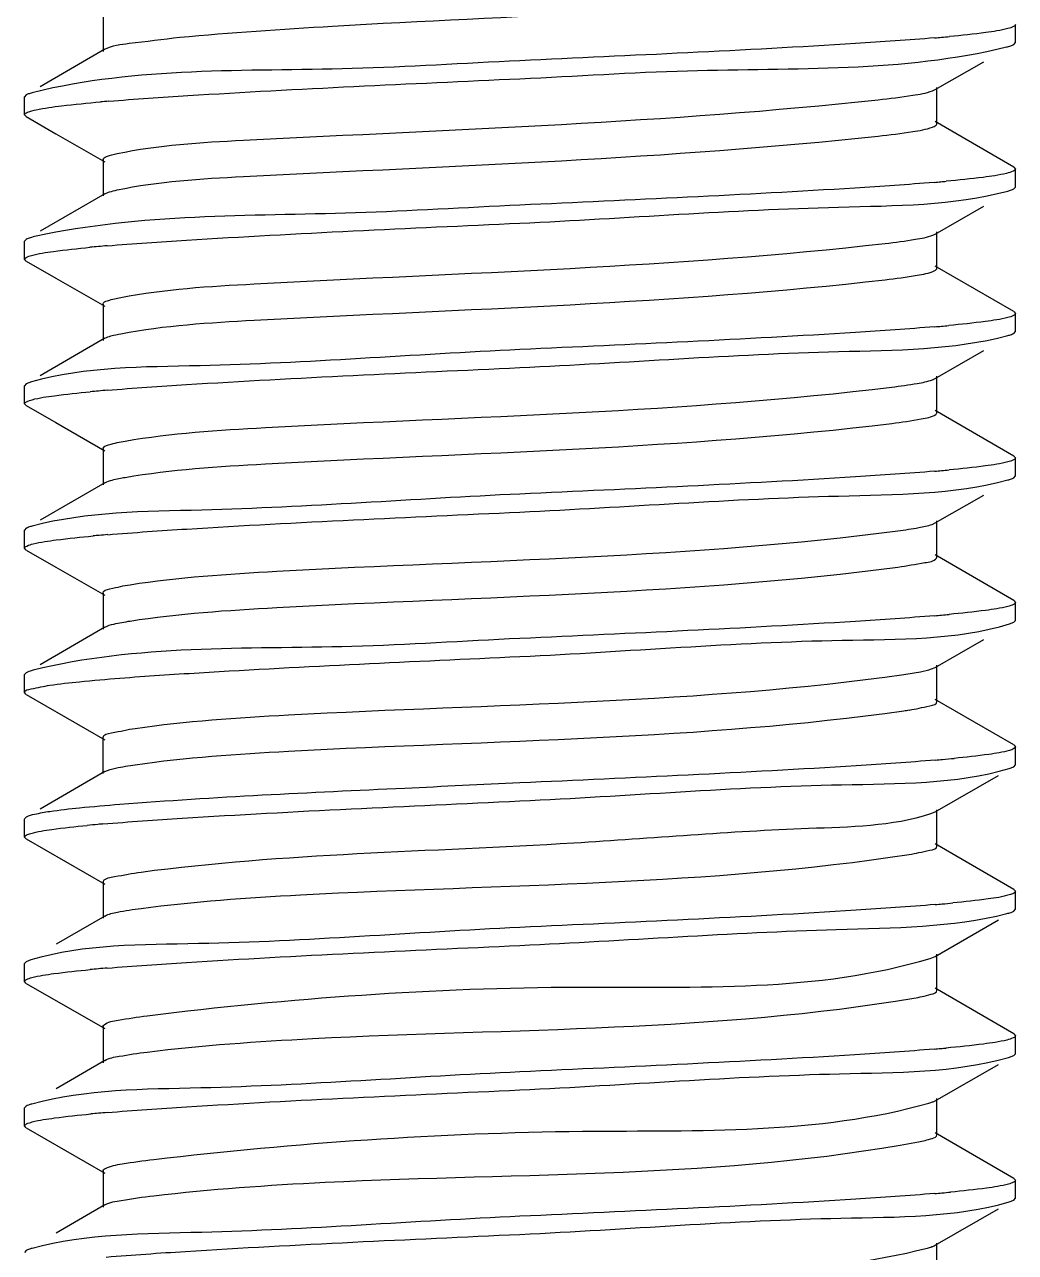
# Model space of a CAD drawing. Extents: x 1247970 to 1725648, y 860327 to 1277876.
# Drawn here: x 1335019.8 to 1335081.4, y 1199688.8 to 1199765.1 of the extents above; entities that cross this region are included whole.
import ezdxf

# ---------------------------------------------------------------- set-up
doc = ezdxf.new("R2010")
doc.units = 0
doc.header["$LTSCALE"] = 1000
doc.header["$MEASUREMENT"] = 0
doc.layers.get('0').update_dxf_attribs({"color": 254})
doc.layers.add('TK', color=4, linetype='Continuous')

# ---------------------------------------------------------------- blocks, each defined once
blk = doc.blocks.new('A$C63786A89')
at = {"linetype": 'Continuous'}
for p, q in [((2007.688, 7121.929), (2007.688, 7119.673)), ((2064.345, 7120.228), (2064.345, 7121.347)), ((2007.806, 7119.809), (2003.785, 7117.479)), ((2064.245, 7120.112), (2064.345, 7120.228)), ((2059.355, 7117.306), (2062.374, 7119.039)), ((2002.916, 7116.976), (2002.817, 7116.862)), ((2002.817, 7115.742), (2002.817, 7116.861)), ((2059.193, 7117.232), (2059.354, 7117.306)), ((2059.475, 7115.187), (2059.475, 7117.443)), ((2002.918, 7115.626), (2002.817, 7115.742)), ((2002.918, 7115.626), (2004.759, 7114.569)), ((2064.247, 7112.489), (2059.357, 7115.323)), ((2004.759, 7114.569), (2007.808, 7112.819)), ((2007.688, 7112.956), (2007.688, 7110.7)), ((2064.247, 7112.489), (2064.345, 7112.374)), ((2064.345, 7111.255), (2064.345, 7112.375)), ((2007.806, 7110.836), (2003.785, 7108.506)), ((2064.245, 7111.139), (2064.345, 7111.255)), ((2059.355, 7108.333), (2062.374, 7110.066)), ((2059.213, 7108.267), (2059.355, 7108.333)), ((2059.475, 7106.214), (2059.475, 7108.47)), ((2002.916, 7108.003), (2002.817, 7107.889)), ((2002.817, 7106.769), (2002.817, 7107.888)), ((2002.918, 7106.653), (2002.817, 7106.768)), ((2002.918, 7106.653), (2004.759, 7105.597)), ((2064.247, 7103.516), (2059.357, 7106.35)), ((2004.759, 7105.597), (2007.808, 7103.846)), ((2007.688, 7103.984), (2007.688, 7101.728)), ((2064.247, 7103.516), (2064.345, 7103.402)), ((2064.345, 7102.282), (2064.345, 7103.402)), ((2064.245, 7102.167), (2064.345, 7102.282)), ((2007.806, 7101.864), (2003.785, 7099.533)), ((2059.355, 7099.36), (2062.374, 7101.093)), ((2003.242, 7099.153), (2002.917, 7099.03)), ((2059.192, 7099.286), (2059.355, 7099.36)), ((2059.475, 7097.241), (2059.475, 7099.497)), ((2002.916, 7099.03), (2002.817, 7098.915)), ((2002.817, 7097.796), (2002.817, 7098.915)), ((2002.918, 7097.68), (2002.817, 7097.796)), ((2002.918, 7097.68), (2004.759, 7096.624)), ((2064.247, 7094.543), (2059.357, 7097.377)), ((2004.759, 7096.624), (2007.808, 7094.873)), ((2007.688, 7095.011), (2007.688, 7092.755)), ((2064.247, 7094.543), (2064.345, 7094.429)), ((2064.345, 7093.309), (2064.345, 7094.429)), ((2064.245, 7093.194), (2064.345, 7093.309)), ((2007.806, 7092.891), (2003.785, 7090.56)), ((2059.355, 7090.387), (2062.374, 7092.12)), ((2002.916, 7090.057), (2002.817, 7089.942)), ((2059.166, 7090.304), (2059.354, 7090.387)), ((2059.475, 7088.268), (2059.475, 7090.524)), ((2002.817, 7088.823), (2002.817, 7089.942)), ((2002.918, 7088.707), (2002.817, 7088.824)), ((2002.918, 7088.707), (2004.759, 7087.651)), ((2064.247, 7085.571), (2059.357, 7088.404)), ((2059.448, 7088.203), (2059.474, 7088.268)), ((2004.759, 7087.651), (2007.808, 7085.901)), ((2007.688, 7086.038), (2007.688, 7083.782)), ((2064.247, 7085.571), (2064.345, 7085.456)), ((2064.345, 7084.337), (2064.345, 7085.456)), ((2007.806, 7083.918), (2003.785, 7081.587)), ((2063.976, 7084.115), (2064.244, 7084.221)), ((2064.245, 7084.221), (2064.345, 7084.337)), ((2059.355, 7081.414), (2062.374, 7083.147)), ((2002.916, 7081.084), (2002.817, 7080.97)), ((2002.817, 7079.85), (2002.817, 7080.97)), ((2059.134, 7081.32), (2059.354, 7081.414)), ((2059.475, 7079.295), (2059.475, 7081.551)), ((2002.817, 7079.85), (2002.818, 7079.858)), ((2002.918, 7079.734), (2002.817, 7079.85)), ((2002.918, 7079.734), (2007.808, 7076.928)), ((2064.247, 7076.598), (2059.357, 7079.431)), ((2007.689, 7074.817), (2007.689, 7077.073)), ((2064.247, 7076.598), (2064.345, 7076.483)), ((2064.345, 7075.364), (2064.345, 7076.483)), ((2007.806, 7074.945), (2003.785, 7072.615)), ((2063.959, 7075.137), (2064.244, 7075.248)), ((2064.245, 7075.248), (2064.345, 7075.364)), ((2059.355, 7072.441), (2063.303, 7074.708)), ((2059.475, 7070.323), (2059.475, 7072.579)), ((2002.817, 7070.877), (2002.817, 7071.997)), ((2002.916, 7072.111), (2002.818, 7072.005)), ((2059.093, 7072.334), (2059.354, 7072.441)), ((2002.918, 7070.762), (2002.817, 7070.877)), ((2002.918, 7070.762), (2007.808, 7067.955)), ((2064.247, 7067.625), (2059.357, 7070.459)), ((2007.688, 7068.092), (2007.688, 7065.836)), ((2007.689, 7068.092), (2007.709, 7068.149)), ((2064.247, 7067.625), (2064.345, 7067.511)), ((2064.345, 7066.391), (2064.345, 7067.51)), ((2064.245, 7066.275), (2064.345, 7066.39)), ((2007.806, 7065.972), (2004.775, 7064.216)), ((2059.355, 7063.468), (2063.303, 7065.735)), ((2059.041, 7063.344), (2059.353, 7063.468)), ((2059.475, 7061.35), (2059.475, 7063.606)), ((2002.916, 7063.138), (2002.817, 7063.023)), ((2002.817, 7061.904), (2002.817, 7063.024)), ((2003.205, 7063.251), (2002.917, 7063.138)), ((2002.918, 7061.789), (2002.817, 7061.904)), ((2002.918, 7061.789), (2007.808, 7058.982)), ((2064.247, 7058.652), (2059.357, 7061.486)), ((2007.688, 7059.119), (2007.688, 7056.863)), ((2064.247, 7058.652), (2064.345, 7058.537)), ((2064.345, 7057.418), (2064.345, 7058.537)), ((2063.908, 7057.177), (2064.244, 7057.302)), ((2064.245, 7057.302), (2064.345, 7057.418)), ((2007.806, 7056.999), (2004.775, 7055.243)), ((2059.355, 7054.496), (2063.303, 7056.762)), ((2002.916, 7054.166), (2002.817, 7054.051)), ((2059.475, 7052.377), (2059.475, 7054.633)), ((2002.817, 7052.932), (2002.817, 7054.051)), ((2002.918, 7052.816), (2002.817, 7052.932)), ((2002.918, 7052.816), (2007.808, 7050.009)), ((2064.247, 7049.679), (2059.357, 7052.513)), ((2007.688, 7050.146), (2007.688, 7047.89)), ((2064.247, 7049.679), (2064.345, 7049.565)), ((2064.345, 7048.445), (2064.345, 7049.565)), ((2063.946, 7048.215), (2064.244, 7048.329)), ((2064.245, 7048.329), (2064.345, 7048.446)), ((2007.806, 7048.027), (2004.775, 7046.27)), ((2059.355, 7045.523), (2063.303, 7047.789)), ((2002.916, 7045.193), (2002.817, 7045.078)), ((2059.475, 7043.404), (2059.475, 7045.66))]:
    blk.add_line(p, q, dxfattribs=at)
for centre, radius, start, end in [((2049.022, 7242.166), 122.081, 274.84613, 275.04586), ((2050.615, 7224.162), 104.007, 275.04424, 275.31638), ((2018.722, 6988.156), 128.874, 94.75264, 94.97962), ((2048.904, 7234.556), 123.449, 274.83167, 275.02447), ((2050.207, 7219.717), 108.553, 275.02494, 275.20308), ((2016.479, 7004.724), 103.234, 95.04604, 95.33779), ((2018.338, 6983.686), 124.354, 94.79327, 95.04673), ((2049, 7224.475), 122.337, 274.84329, 275.04158), ((2050.533, 7207.117), 104.912, 275.04047, 275.29281), ((2016.53, 6995.189), 103.798, 95.04322, 95.32453), ((2018.365, 6974.394), 124.674, 94.78939, 95.04357), ((2049.006, 7215.429), 122.264, 274.84405, 275.04296), ((2050.56, 7197.85), 104.616, 275.0417, 275.30062), ((2016.901, 6982.092), 107.94, 95.02615, 95.21975), ((2018.459, 6964.336), 125.764, 94.78002, 95.02458), ((2049.008, 7206.436), 122.243, 274.84411, 275.04349), ((2050.572, 7188.747), 104.485, 275.04215, 275.30406), ((2053.61, 7105.732), 27.276, 278.0107, 278.72992), ((2049.181, 7195.472), 120.245, 274.86487, 275.07732), ((2051.219, 7172.674), 97.356, 275.07039, 275.50063), ((2017.845, 6953.442), 118.685, 94.91003, 95.0676), ((2016.128, 6972.685), 99.366, 95.06137, 95.44393), ((2049.134, 7187.036), 120.783, 274.85933, 275.0676), ((2051.03, 7165.758), 99.422, 275.06266, 275.44067), ((2016.501, 6959.611), 103.484, 95.04468, 95.33193), ((2018.352, 6938.662), 124.514, 94.79127, 95.04523), ((2048.898, 7180.777), 123.507, 274.83096, 275.02384), ((2050.194, 7166.03), 108.704, 275.02437, 275.19972), ((2016.596, 6949.586), 104.54, 95.04051, 95.30428), ((2018.373, 6929.441), 124.764, 94.78942, 95.04046), ((2050.754, 7150.841), 102.462, 275.05026, 275.35758), ((2049.055, 7170.006), 121.702, 274.84956, 275.05285)]:
    blk.add_arc(centre, radius, start, end, dxfattribs=at)
for points, knots in [([(2012.453, 7120.554), (2015.611, 7120.855), (2029.909, 7121.81), (2044.248, 7122.212), (2055.348, 7123.342)], [0, 0, 0, 0, 0.221356, 1, 1, 1, 1]), ([(2064.344, 7121.347), (2064.344, 7121.291), (2064.155, 7121.171), (2064, 7121.131), (2063.881, 7121.099)], [0, 0, 0, 0, 0.315256, 1, 1, 1, 1]), ([(2007.807, 7119.809), (2008.253, 7120.069), (2009.879, 7120.229), (2011.403, 7120.453), (2012.453, 7120.554)], [0, 0, 0, 0, 0.328761, 1, 1, 1, 1]), ([(2059.336, 7120.521), (2057.698, 7120.382), (2049.119, 7119.799), (2040.528, 7119.427), (2033.581, 7119.104)], [0, 0, 0, 0, 0.191191, 1, 1, 1, 1]), ([(2063.881, 7121.099), (2063.43, 7120.978), (2062.216, 7120.803), (2061.003, 7120.672), (2060.252, 7120.602)], [0, 0, 0, 0, 0.382367, 1, 1, 1, 1]), ([(2033.581, 7117.985), (2037.049, 7118.146), (2047.089, 7118.819), (2057.357, 7118.382), (2063.786, 7119.955)], [0, 0, 0, 0, 0.344043, 1, 1, 1, 1]), ([(2063.786, 7119.955), (2063.879, 7119.978), (2064.034, 7120.021), (2064.186, 7120.079), (2064.244, 7120.112)], [0, 0, 0, 0, 0.589877, 1, 1, 1, 1]), ([(2033.581, 7119.104), (2030.107, 7118.943), (2020.064, 7118.265), (2009.785, 7118.723), (2003.362, 7117.13)], [0, 0, 0, 0, 0.344491, 1, 1, 1, 1]), ([(2008.044, 7116.586), (2009.683, 7116.723), (2018.19, 7117.295), (2026.708, 7117.666), (2033.581, 7117.985)], [0, 0, 0, 0, 0.192859, 1, 1, 1, 1]), ([(2003.362, 7117.13), (2003.272, 7117.108), (2003.12, 7117.066), (2002.973, 7117.008), (2002.917, 7116.976)], [0, 0, 0, 0, 0.589294, 1, 1, 1, 1]), ([(2055.813, 7116.674), (2056.532, 7116.752), (2057.661, 7116.898), (2058.8, 7117.085), (2059.193, 7117.232)], [0, 0, 0, 0, 0.632795, 1, 1, 1, 1]), ([(2002.82, 7115.742), (2002.822, 7115.822), (2003.135, 7115.96), (2003.354, 7116.012), (2003.536, 7116.051)], [0, 0, 0, 0, 0.29919, 1, 1, 1, 1]), ([(2003.536, 7116.051), (2004.056, 7116.164), (2005.391, 7116.341), (2006.728, 7116.473), (2007.536, 7116.543)], [0, 0, 0, 0, 0.396415, 1, 1, 1, 1]), ([(2008.558, 7113.328), (2011.132, 7113.881), (2026.976, 7114.761), (2042.728, 7115.266), (2055.813, 7116.674)], [0, 0, 0, 0, 0.166691, 1, 1, 1, 1]), ([(2059.193, 7114.976), (2059.266, 7115.003), (2059.375, 7115.043), (2059.473, 7115.145), (2059.473, 7115.187)], [0, 0, 0, 0, 0.650794, 1, 1, 1, 1]), ([(2008.558, 7111.072), (2011.132, 7111.625), (2026.976, 7112.505), (2042.728, 7113.01), (2055.813, 7114.418)], [0, 0, 0, 0, 0.166691, 1, 1, 1, 1]), ([(2055.813, 7114.418), (2056.532, 7114.496), (2057.661, 7114.642), (2058.8, 7114.829), (2059.193, 7114.976)], [0, 0, 0, 0, 0.632795, 1, 1, 1, 1]), ([(2007.691, 7112.956), (2007.692, 7113.052), (2008.074, 7113.218), (2008.338, 7113.28), (2008.558, 7113.328)], [0, 0, 0, 0, 0.298255, 1, 1, 1, 1]), ([(2064.344, 7112.374), (2064.344, 7112.309), (2064.108, 7112.181), (2063.929, 7112.137), (2063.786, 7112.102)], [0, 0, 0, 0, 0.307635, 1, 1, 1, 1]), ([(2059.302, 7111.545), (2057.664, 7111.407), (2049.096, 7110.825), (2040.517, 7110.453), (2033.581, 7110.131)], [0, 0, 0, 0, 0.191459, 1, 1, 1, 1]), ([(2063.786, 7112.102), (2063.312, 7111.986), (2062.065, 7111.811), (2060.816, 7111.681), (2060.052, 7111.611)], [0, 0, 0, 0, 0.388794, 1, 1, 1, 1]), ([(2007.809, 7110.836), (2007.899, 7110.889), (2008.149, 7110.976), (2008.403, 7111.038), (2008.558, 7111.072)], [0, 0, 0, 0, 0.395903, 1, 1, 1, 1]), ([(2033.581, 7109.012), (2040.172, 7109.318), (2050.204, 7110.11), (2060.47, 7110.097), (2063.875, 7111.005)], [0, 0, 0, 0, 0.651836, 1, 1, 1, 1]), ([(2063.875, 7111.005), (2063.949, 7111.025), (2064.074, 7111.062), (2064.196, 7111.112), (2064.244, 7111.139)], [0, 0, 0, 0, 0.580761, 1, 1, 1, 1]), ([(2033.581, 7110.131), (2030.176, 7109.973), (2020.179, 7109.344), (2010.013, 7109.6), (2003.536, 7108.197)], [0, 0, 0, 0, 0.339692, 1, 1, 1, 1]), ([(2007.947, 7107.605), (2009.585, 7107.743), (2018.124, 7108.32), (2026.675, 7108.691), (2033.581, 7109.012)], [0, 0, 0, 0, 0.192094, 1, 1, 1, 1]), ([(2003.536, 7108.197), (2003.408, 7108.17), (2003.199, 7108.118), (2002.993, 7108.046), (2002.919, 7108.003)], [0, 0, 0, 0, 0.603405, 1, 1, 1, 1]), ([(2008.799, 7104.403), (2011.525, 7104.922), (2027.406, 7105.88), (2043.253, 7106.266), (2056.253, 7107.75)], [0, 0, 0, 0, 0.174972, 1, 1, 1, 1]), ([(2056.253, 7107.75), (2056.881, 7107.822), (2057.871, 7107.957), (2058.867, 7108.133), (2059.213, 7108.267)], [0, 0, 0, 0, 0.630618, 1, 1, 1, 1]), ([(2002.819, 7106.768), (2002.818, 7106.821), (2002.988, 7106.937), (2003.133, 7106.976), (2003.242, 7107.006)], [0, 0, 0, 0, 0.318588, 1, 1, 1, 1]), ([(2003.242, 7107.006), (2003.688, 7107.131), (2004.904, 7107.307), (2006.119, 7107.44), (2006.875, 7107.51)], [0, 0, 0, 0, 0.378851, 1, 1, 1, 1]), ([(2056.253, 7105.494), (2056.92, 7105.57), (2057.937, 7105.719), (2058.979, 7105.892), (2059.308, 7106.052)], [0, 0, 0, 0, 0.64756, 1, 1, 1, 1]), ([(2059.308, 7106.052), (2059.352, 7106.073), (2059.423, 7106.109), (2059.474, 7106.184), (2059.473, 7106.214)], [0, 0, 0, 0, 0.62074, 1, 1, 1, 1]), ([(2008.799, 7102.147), (2011.525, 7102.666), (2027.406, 7103.624), (2043.253, 7104.01), (2056.253, 7105.494)], [0, 0, 0, 0, 0.174972, 1, 1, 1, 1]), ([(2007.689, 7103.984), (2007.69, 7104.1), (2008.198, 7104.276), (2008.519, 7104.35), (2008.799, 7104.403)], [0, 0, 0, 0, 0.289999, 1, 1, 1, 1]), ([(2063.875, 7103.152), (2063.419, 7103.03), (2062.194, 7102.855), (2060.969, 7102.723), (2060.211, 7102.653)], [0, 0, 0, 0, 0.382533, 1, 1, 1, 1]), ([(2064.344, 7103.402), (2064.344, 7103.345), (2064.152, 7103.224), (2063.996, 7103.184), (2063.875, 7103.152)], [0, 0, 0, 0, 0.314655, 1, 1, 1, 1]), ([(2059.329, 7102.575), (2057.691, 7102.436), (2049.114, 7101.853), (2040.526, 7101.481), (2033.581, 7101.159)], [0, 0, 0, 0, 0.191245, 1, 1, 1, 1]), ([(2007.807, 7101.864), (2007.922, 7101.93), (2008.255, 7102.034), (2008.591, 7102.108), (2008.799, 7102.147)], [0, 0, 0, 0, 0.383893, 1, 1, 1, 1]), ([(2033.581, 7100.039), (2040.172, 7100.345), (2050.204, 7101.137), (2060.47, 7101.124), (2063.875, 7102.032)], [0, 0, 0, 0, 0.65185, 1, 1, 1, 1]), ([(2063.875, 7102.032), (2063.949, 7102.052), (2064.074, 7102.089), (2064.196, 7102.139), (2064.244, 7102.167)], [0, 0, 0, 0, 0.580751, 1, 1, 1, 1]), ([(2033.581, 7101.159), (2026.957, 7100.851), (2016.92, 7100.025), (2006.618, 7100.099), (2003.242, 7099.153)], [0, 0, 0, 0, 0.654193, 1, 1, 1, 1]), ([(2007.956, 7098.633), (2009.594, 7098.771), (2018.13, 7099.347), (2026.677, 7099.719), (2033.581, 7100.039)], [0, 0, 0, 0, 0.192118, 1, 1, 1, 1]), ([(2056.666, 7098.826), (2057.194, 7098.89), (2058.04, 7099.01), (2058.888, 7099.173), (2059.192, 7099.286)], [0, 0, 0, 0, 0.621737, 1, 1, 1, 1]), ([(2003.293, 7098.047), (2003.743, 7098.167), (2004.948, 7098.34), (2006.153, 7098.47), (2006.897, 7098.54)], [0, 0, 0, 0, 0.383624, 1, 1, 1, 1]), ([(2009.069, 7095.479), (2011.942, 7095.971), (2027.851, 7096.98), (2043.769, 7097.255), (2056.666, 7098.826)], [0, 0, 0, 0, 0.183201, 1, 1, 1, 1]), ([(2002.819, 7097.796), (2002.819, 7097.853), (2003.013, 7097.974), (2003.171, 7098.015), (2003.293, 7098.047)], [0, 0, 0, 0, 0.314191, 1, 1, 1, 1]), ([(2056.666, 7096.57), (2057.28, 7096.645), (2058.177, 7096.799), (2059.137, 7096.95), (2059.393, 7097.128)], [0, 0, 0, 0, 0.665321, 1, 1, 1, 1]), ([(2059.393, 7097.128), (2059.416, 7097.143), (2059.454, 7097.174), (2059.474, 7097.221), (2059.474, 7097.241)], [0, 0, 0, 0, 0.580911, 1, 1, 1, 1]), ([(2009.069, 7093.223), (2011.942, 7093.715), (2027.851, 7094.724), (2043.769, 7094.999), (2056.666, 7096.57)], [0, 0, 0, 0, 0.183201, 1, 1, 1, 1]), ([(2007.689, 7095.011), (2007.69, 7095.151), (2008.339, 7095.329), (2008.722, 7095.42), (2009.069, 7095.479)], [0, 0, 0, 0, 0.284169, 1, 1, 1, 1]), ([(2063.875, 7094.179), (2063.421, 7094.058), (2062.2, 7093.882), (2060.98, 7093.751), (2060.224, 7093.681)], [0, 0, 0, 0, 0.382667, 1, 1, 1, 1]), ([(2064.344, 7094.429), (2064.344, 7094.372), (2064.152, 7094.251), (2063.996, 7094.211), (2063.875, 7094.179)], [0, 0, 0, 0, 0.314668, 1, 1, 1, 1]), ([(2007.807, 7092.891), (2007.948, 7092.972), (2008.375, 7093.092), (2008.8, 7093.177), (2009.069, 7093.223)], [0, 0, 0, 0, 0.373951, 1, 1, 1, 1]), ([(2059.331, 7093.602), (2057.693, 7093.463), (2049.115, 7092.88), (2040.526, 7092.508), (2033.581, 7092.186)], [0, 0, 0, 0, 0.191225, 1, 1, 1, 1]), ([(2033.581, 7091.066), (2040.175, 7091.372), (2050.207, 7092.166), (2060.475, 7092.15), (2063.878, 7093.06)], [0, 0, 0, 0, 0.652011, 1, 1, 1, 1]), ([(2063.878, 7093.06), (2063.951, 7093.08), (2064.076, 7093.117), (2064.197, 7093.167), (2064.244, 7093.194)], [0, 0, 0, 0, 0.580411, 1, 1, 1, 1]), ([(2033.581, 7092.186), (2026.994, 7091.88), (2016.962, 7091.092), (2006.701, 7091.097), (2003.293, 7090.194)], [0, 0, 0, 0, 0.651645, 1, 1, 1, 1]), ([(2007.979, 7089.662), (2009.617, 7089.799), (2018.146, 7090.375), (2026.686, 7090.746), (2033.581, 7091.066)], [0, 0, 0, 0, 0.192341, 1, 1, 1, 1]), ([(2003.293, 7090.194), (2003.218, 7090.174), (2003.09, 7090.136), (2002.965, 7090.085), (2002.917, 7090.057)], [0, 0, 0, 0, 0.582202, 1, 1, 1, 1]), ([(2057.052, 7089.902), (2057.487, 7089.959), (2058.196, 7090.064), (2058.903, 7090.21), (2059.166, 7090.304)], [0, 0, 0, 0, 0.611414, 1, 1, 1, 1]), ([(2003.352, 7089.09), (2003.823, 7089.207), (2005.069, 7089.383), (2006.315, 7089.514), (2007.081, 7089.584)], [0, 0, 0, 0, 0.387035, 1, 1, 1, 1]), ([(2009.368, 7086.555), (2012.381, 7087.024), (2028.307, 7088.068), (2044.276, 7088.233), (2057.052, 7089.902)], [0, 0, 0, 0, 0.191395, 1, 1, 1, 1]), ([(2002.819, 7088.824), (2002.82, 7088.887), (2003.042, 7089.012), (2003.216, 7089.056), (2003.352, 7089.09)], [0, 0, 0, 0, 0.309977, 1, 1, 1, 1]), ([(2057.052, 7087.646), (2057.613, 7087.719), (2058.368, 7087.884), (2059.284, 7088.004), (2059.448, 7088.203)], [0, 0, 0, 0, 0.686941, 1, 1, 1, 1]), ([(2009.368, 7084.299), (2012.381, 7084.768), (2028.307, 7085.812), (2044.276, 7085.977), (2057.052, 7087.646)], [0, 0, 0, 0, 0.191395, 1, 1, 1, 1]), ([(2007.688, 7086.038), (2007.689, 7086.204), (2008.498, 7086.379), (2008.946, 7086.489), (2009.368, 7086.555)], [0, 0, 0, 0, 0.279671, 1, 1, 1, 1]), ([(2064.344, 7085.456), (2064.344, 7085.399), (2064.154, 7085.279), (2063.998, 7085.239), (2063.878, 7085.207)], [0, 0, 0, 0, 0.314963, 1, 1, 1, 1]), ([(2063.878, 7085.207), (2063.425, 7085.086), (2062.205, 7084.91), (2060.985, 7084.779), (2060.23, 7084.709)], [0, 0, 0, 0, 0.382445, 1, 1, 1, 1]), ([(2007.807, 7083.918), (2007.977, 7084.016), (2008.508, 7084.149), (2009.031, 7084.247), (2009.368, 7084.299)], [0, 0, 0, 0, 0.365495, 1, 1, 1, 1]), ([(2059.331, 7084.629), (2057.693, 7084.49), (2049.116, 7083.907), (2040.527, 7083.535), (2033.581, 7083.213)], [0, 0, 0, 0, 0.191216, 1, 1, 1, 1]), ([(2033.581, 7082.093), (2040.251, 7082.403), (2050.29, 7083.278), (2060.643, 7083.114), (2063.976, 7084.115)], [0, 0, 0, 0, 0.657396, 1, 1, 1, 1]), ([(2033.581, 7083.213), (2030.103, 7083.051), (2020.057, 7082.37), (2009.771, 7082.842), (2003.352, 7081.236)], [0, 0, 0, 0, 0.344778, 1, 1, 1, 1]), ([(2008.742, 7080.751), (2010.377, 7080.88), (2018.652, 7081.42), (2026.936, 7081.785), (2033.581, 7082.093)], [0, 0, 0, 0, 0.19776, 1, 1, 1, 1]), ([(2003.352, 7081.236), (2003.264, 7081.214), (2003.116, 7081.173), (2002.972, 7081.116), (2002.917, 7081.084)], [0, 0, 0, 0, 0.588382, 1, 1, 1, 1]), ([(2009.695, 7077.631), (2012.845, 7078.082), (2028.771, 7079.15), (2044.773, 7079.196), (2057.411, 7080.977)], [0, 0, 0, 0, 0.199572, 1, 1, 1, 1]), ([(2057.411, 7080.977), (2057.759, 7081.027), (2058.337, 7081.118), (2058.912, 7081.244), (2059.134, 7081.32)], [0, 0, 0, 0, 0.599331, 1, 1, 1, 1]), ([(2002.818, 7079.858), (2002.837, 7080.012), (2003.566, 7080.138), (2003.993, 7080.25), (2004.381, 7080.307)], [0, 0, 0, 0, 0.283366, 1, 1, 1, 1]), ([(2004.381, 7080.307), (2004.996, 7080.398), (2006.449, 7080.56), (2007.905, 7080.685), (2008.742, 7080.751)], [0, 0, 0, 0, 0.42533, 1, 1, 1, 1]), ([(2009.695, 7075.375), (2012.845, 7075.826), (2028.771, 7076.894), (2044.773, 7076.939), (2057.411, 7078.721)], [0, 0, 0, 0, 0.199572, 1, 1, 1, 1]), ([(2057.75, 7078.771), (2058.183, 7078.838), (2058.64, 7078.952), (2059.475, 7079.126), (2059.474, 7079.295)], [0, 0, 0, 0, 0.720926, 1, 1, 1, 1]), ([(2007.689, 7077.073), (2007.709, 7077.269), (2008.658, 7077.415), (2009.196, 7077.56), (2009.695, 7077.631)], [0, 0, 0, 0, 0.281592, 1, 1, 1, 1]), ([(2063.976, 7076.262), (2063.561, 7076.137), (2062.413, 7075.966), (2061.268, 7075.836), (2060.551, 7075.766)], [0, 0, 0, 0, 0.375599, 1, 1, 1, 1]), ([(2064.344, 7076.483), (2064.344, 7076.435), (2064.201, 7076.327), (2064.071, 7076.29), (2063.976, 7076.262)], [0, 0, 0, 0, 0.325657, 1, 1, 1, 1]), ([(2059.379, 7075.66), (2057.741, 7075.521), (2049.148, 7074.936), (2040.543, 7074.563), (2033.581, 7074.24)], [0, 0, 0, 0, 0.190796, 1, 1, 1, 1]), ([(2007.807, 7074.945), (2008.008, 7075.06), (2008.653, 7075.205), (2009.284, 7075.316), (2009.695, 7075.375)], [0, 0, 0, 0, 0.358476, 1, 1, 1, 1]), ([(2033.581, 7073.121), (2040.237, 7073.429), (2050.276, 7074.289), (2060.613, 7074.153), (2063.959, 7075.137)], [0, 0, 0, 0, 0.656412, 1, 1, 1, 1]), ([(2033.581, 7074.24), (2031.196, 7074.129), (2022.913, 7073.737), (2014.627, 7073.361), (2008.742, 7072.898)], [0, 0, 0, 0, 0.288048, 1, 1, 1, 1]), ([(2004.381, 7072.454), (2004.063, 7072.407), (2003.573, 7072.319), (2003.074, 7072.202), (2002.917, 7072.111)], [0, 0, 0, 0, 0.63917, 1, 1, 1, 1]), ([(2008.742, 7072.898), (2007.905, 7072.832), (2006.449, 7072.707), (2004.996, 7072.545), (2004.381, 7072.454)], [0, 0, 0, 0, 0.57467, 1, 1, 1, 1]), ([(2007.687, 7071.692), (2009.324, 7071.832), (2017.949, 7072.423), (2026.587, 7072.796), (2033.581, 7073.121)], [0, 0, 0, 0, 0.190061, 1, 1, 1, 1]), ([(2010.049, 7068.707), (2018.95, 7069.884), (2032.883, 7070.025), (2049.113, 7071.469), (2056.668, 7071.55), (2059.093, 7072.334)], [0, 0, 0, 0, 0.547601, 0.844561, 1, 1, 1, 1]), ([(2002.819, 7070.877), (2002.818, 7070.926), (2002.97, 7071.037), (2003.105, 7071.075), (2003.205, 7071.104)], [0, 0, 0, 0, 0.323163, 1, 1, 1, 1]), ([(2003.205, 7071.104), (2003.63, 7071.229), (2004.801, 7071.402), (2005.97, 7071.533), (2006.701, 7071.603)], [0, 0, 0, 0, 0.376649, 1, 1, 1, 1]), ([(2057.742, 7069.797), (2058.177, 7069.864), (2058.637, 7069.979), (2059.474, 7070.152), (2059.474, 7070.323)], [0, 0, 0, 0, 0.720978, 1, 1, 1, 1]), ([(2010.049, 7066.451), (2013.332, 7066.885), (2029.241, 7067.977), (2045.262, 7067.883), (2057.742, 7069.797)], [0, 0, 0, 0, 0.20775, 1, 1, 1, 1]), ([(2007.709, 7068.149), (2007.854, 7068.351), (2008.769, 7068.468), (2009.497, 7068.634), (2010.049, 7068.707)], [0, 0, 0, 0, 0.309011, 1, 1, 1, 1]), ([(2063.959, 7067.284), (2063.533, 7067.159), (2062.36, 7066.985), (2061.189, 7066.854), (2060.457, 7066.784)], [0, 0, 0, 0, 0.376449, 1, 1, 1, 1]), ([(2064.344, 7067.511), (2064.345, 7067.461), (2064.193, 7067.35), (2064.059, 7067.313), (2063.959, 7067.284)], [0, 0, 0, 0, 0.323258, 1, 1, 1, 1]), ([(2007.806, 7065.972), (2008.04, 7066.107), (2008.81, 7066.26), (2009.557, 7066.386), (2010.049, 7066.451)], [0, 0, 0, 0, 0.351944, 1, 1, 1, 1]), ([(2059.366, 7066.686), (2057.728, 7066.547), (2049.139, 7065.963), (2040.539, 7065.59), (2033.581, 7065.267)], [0, 0, 0, 0, 0.190916, 1, 1, 1, 1]), ([(2033.581, 7064.148), (2040.129, 7064.452), (2050.152, 7065.207), (2060.376, 7065.261), (2063.815, 7066.125)], [0, 0, 0, 0, 0.648908, 1, 1, 1, 1]), ([(2063.815, 7066.125), (2063.902, 7066.147), (2064.047, 7066.188), (2064.189, 7066.244), (2064.243, 7066.275)], [0, 0, 0, 0, 0.587134, 1, 1, 1, 1]), ([(2033.581, 7065.267), (2026.927, 7064.958), (2016.888, 7064.1), (2006.552, 7064.233), (2003.205, 7063.251)], [0, 0, 0, 0, 0.656332, 1, 1, 1, 1]), ([(2007.951, 7062.741), (2009.589, 7062.879), (2018.127, 7063.456), (2026.676, 7063.827), (2033.581, 7064.148)], [0, 0, 0, 0, 0.192105, 1, 1, 1, 1]), ([(2010.431, 7059.783), (2019.311, 7060.876), (2035.421, 7062.052), (2052.055, 7061.224), (2059.041, 7063.344)], [0, 0, 0, 0, 0.550673, 1, 1, 1, 1]), ([(2003.269, 7062.149), (2003.717, 7062.271), (2004.926, 7062.446), (2006.135, 7062.577), (2006.885, 7062.647)], [0, 0, 0, 0, 0.381431, 1, 1, 1, 1]), ([(2002.819, 7061.904), (2002.819, 7061.96), (2003.001, 7062.078), (2003.153, 7062.118), (2003.269, 7062.149)], [0, 0, 0, 0, 0.316476, 1, 1, 1, 1]), ([(2058.046, 7060.873), (2058.405, 7060.934), (2058.798, 7061.027), (2059.473, 7061.206), (2059.474, 7061.35)], [0, 0, 0, 0, 0.716661, 1, 1, 1, 1]), ([(2010.431, 7057.527), (2013.841, 7057.947), (2029.717, 7059.059), (2045.744, 7058.802), (2058.046, 7060.873)], [0, 0, 0, 0, 0.215948, 1, 1, 1, 1]), ([(2007.759, 7059.225), (2008.001, 7059.406), (2008.95, 7059.552), (2009.825, 7059.708), (2010.431, 7059.783)], [0, 0, 0, 0, 0.33137, 1, 1, 1, 1]), ([(2007.689, 7059.119), (2007.689, 7059.138), (2007.706, 7059.181), (2007.739, 7059.21), (2007.759, 7059.225)], [0, 0, 0, 0, 0.426568, 1, 1, 1, 1]), ([(2063.815, 7058.272), (2063.34, 7058.153), (2062.08, 7057.976), (2060.82, 7057.844), (2060.045, 7057.773)], [0, 0, 0, 0, 0.386307, 1, 1, 1, 1]), ([(2064.344, 7058.537), (2064.343, 7058.474), (2064.123, 7058.349), (2063.95, 7058.306), (2063.815, 7058.272)], [0, 0, 0, 0, 0.31003, 1, 1, 1, 1]), ([(2007.806, 7056.999), (2008.074, 7057.155), (2008.979, 7057.314), (2009.851, 7057.455), (2010.431, 7057.527)], [0, 0, 0, 0, 0.346426, 1, 1, 1, 1]), ([(2059.3, 7057.708), (2057.662, 7057.569), (2049.095, 7056.988), (2040.516, 7056.616), (2033.581, 7056.294)], [0, 0, 0, 0, 0.191462, 1, 1, 1, 1]), ([(2033.581, 7055.175), (2040.197, 7055.482), (2050.233, 7056.298), (2060.525, 7056.242), (2063.908, 7057.177)], [0, 0, 0, 0, 0.653591, 1, 1, 1, 1]), ([(2033.581, 7056.294), (2026.976, 7055.988), (2016.942, 7055.182), (2006.662, 7055.219), (2003.269, 7054.296)], [0, 0, 0, 0, 0.652833, 1, 1, 1, 1]), ([(2007.956, 7053.769), (2009.594, 7053.906), (2018.13, 7054.483), (2026.678, 7054.854), (2033.581, 7055.175)], [0, 0, 0, 0, 0.192162, 1, 1, 1, 1]), ([(2003.269, 7054.296), (2003.199, 7054.277), (2003.079, 7054.241), (2002.963, 7054.192), (2002.917, 7054.166)], [0, 0, 0, 0, 0.579483, 1, 1, 1, 1]), ([(2010.84, 7050.858), (2019.675, 7051.878), (2035.641, 7053.026), (2052.049, 7052.399), (2058.971, 7054.351)], [0, 0, 0, 0, 0.552914, 1, 1, 1, 1]), ([(2058.971, 7054.351), (2059.046, 7054.372), (2059.177, 7054.413), (2059.303, 7054.467), (2059.353, 7054.496)], [0, 0, 0, 0, 0.574359, 1, 1, 1, 1]), ([(2003.289, 7053.182), (2003.743, 7053.303), (2004.961, 7053.478), (2006.179, 7053.609), (2006.932, 7053.679)], [0, 0, 0, 0, 0.382927, 1, 1, 1, 1]), ([(2002.819, 7052.932), (2002.819, 7052.989), (2003.011, 7053.11), (2003.169, 7053.15), (2003.289, 7053.182)], [0, 0, 0, 0, 0.314515, 1, 1, 1, 1]), ([(2010.84, 7048.602), (2014.373, 7049.01), (2030.196, 7050.145), (2046.221, 7049.688), (2058.321, 7051.949)], [0, 0, 0, 0, 0.224184, 1, 1, 1, 1]), ([(2058.321, 7051.949), (2058.612, 7052.003), (2058.942, 7052.08), (2059.473, 7052.257), (2059.474, 7052.377)], [0, 0, 0, 0, 0.711086, 1, 1, 1, 1]), ([(2007.839, 7050.301), (2008.156, 7050.463), (2009.184, 7050.633), (2010.181, 7050.782), (2010.84, 7050.858)], [0, 0, 0, 0, 0.349709, 1, 1, 1, 1]), ([(2007.689, 7050.146), (2007.689, 7050.175), (2007.734, 7050.245), (2007.799, 7050.28), (2007.839, 7050.301)], [0, 0, 0, 0, 0.385216, 1, 1, 1, 1]), ([(2063.908, 7049.324), (2063.465, 7049.201), (2062.265, 7049.027), (2061.066, 7048.896), (2060.321, 7048.826)], [0, 0, 0, 0, 0.380463, 1, 1, 1, 1]), ([(2064.344, 7049.565), (2064.344, 7049.51), (2064.168, 7049.394), (2064.02, 7049.355), (2063.908, 7049.324)], [0, 0, 0, 0, 0.317909, 1, 1, 1, 1]), ([(2007.806, 7048.027), (2008.11, 7048.203), (2009.161, 7048.367), (2010.165, 7048.525), (2010.84, 7048.602)], [0, 0, 0, 0, 0.341553, 1, 1, 1, 1]), ([(2059.344, 7048.739), (2057.706, 7048.6), (2049.124, 7048.016), (2040.531, 7047.644), (2033.581, 7047.321)], [0, 0, 0, 0, 0.191091, 1, 1, 1, 1]), ([(2033.581, 7046.202), (2040.226, 7046.51), (2050.265, 7047.357), (2060.589, 7047.244), (2063.946, 7048.215)], [0, 0, 0, 0, 0.655626, 1, 1, 1, 1]), ([(2033.581, 7047.321), (2026.992, 7047.016), (2016.96, 7046.225), (2006.696, 7046.235), (2003.289, 7045.329)], [0, 0, 0, 0, 0.65175, 1, 1, 1, 1]), ([(2007.892, 7044.791), (2009.529, 7044.929), (2018.087, 7045.509), (2026.656, 7045.88), (2033.581, 7046.202)], [0, 0, 0, 0, 0.191615, 1, 1, 1, 1]), ([(2003.289, 7045.329), (2003.215, 7045.309), (2003.088, 7045.271), (2002.965, 7045.221), (2002.917, 7045.193)], [0, 0, 0, 0, 0.581857, 1, 1, 1, 1]), ([(2011.275, 7041.934), (2020.04, 7042.888), (2035.846, 7043.989), (2052.011, 7043.577), (2058.876, 7045.353)], [0, 0, 0, 0, 0.554254, 1, 1, 1, 1]), ([(2058.876, 7045.353), (2058.972, 7045.377), (2059.134, 7045.424), (2059.292, 7045.488), (2059.353, 7045.523)], [0, 0, 0, 0, 0.583885, 1, 1, 1, 1])]:
    blk.add_open_spline(points, degree=3, knots=knots, dxfattribs=at)

msp = doc.modelspace()

# ---------------------------------------------------------------- block references
at = {"layer": 'TK'}
msp.add_blockref('A$C63786A89', (1333017.03, 1192643.735, -355), dxfattribs=at)

doc.saveas('drawing.dxf')
